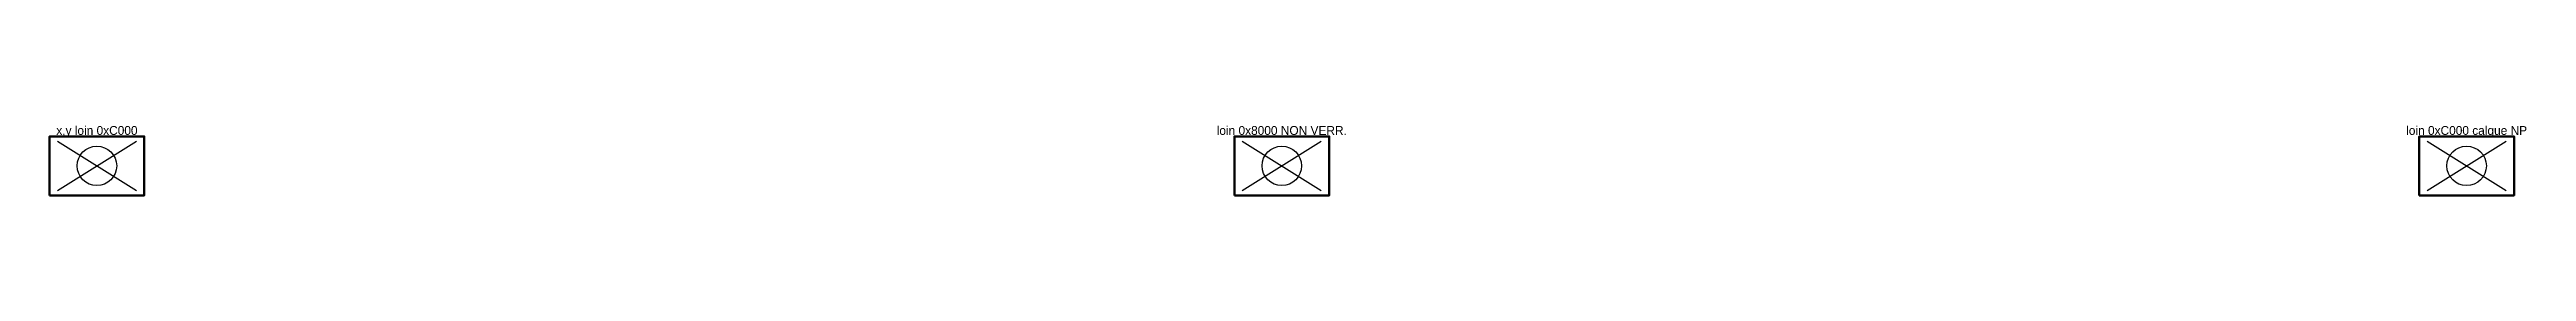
# Model space of a CAD drawing. Header units: inches. Extents: x -49 to 218461, y -528030 to 41.
# Drawn here: x 215952 to 218461, y -528030 to -527959 of the extents above.
import ezdxf
from ezdxf.enums import TextEntityAlignment as Align

# ---------------------------------------------------------------- set-up
doc = ezdxf.new("R2010")
doc.units = ezdxf.units.IN
doc.header["$MEASUREMENT"] = 0
doc.layers.add('MODELE', color=1, linetype='Continuous')

msp = doc.modelspace()

# ---------------------------------------------------------------- linework, layer by layer
at = {"layer": 'MODELE', "color": 3}
for p, q in [((215960, -528025), (216040, -527975)), ((215960, -527975), (216040, -528025))]:
    msp.add_line(p, q, dxfattribs=at)
at = {"layer": 'MODELE', "color": 5}
for p, q in [((217160, -528025), (217240, -527975)), ((217160, -527975), (217240, -528025))]:
    msp.add_line(p, q, dxfattribs=at)
at = {"layer": 'MODELE', "color": 6}
for p, q in [((218360, -528025), (218440, -527975)), ((218360, -527975), (218440, -528025))]:
    msp.add_line(p, q, dxfattribs=at)
at = {"layer": 'MODELE', "color": 3, "lineweight": 50}
msp.add_lwpolyline([(215952, -528030), (216048, -528030), (216048, -527970), (215952, -527970)], close=True, dxfattribs=at)
at = {"layer": 'MODELE', "color": 5, "lineweight": 50}
msp.add_lwpolyline([(217152, -528030), (217248, -528030), (217248, -527970), (217152, -527970)], close=True, dxfattribs=at)
at = {"layer": 'MODELE', "color": 6, "lineweight": 50}
msp.add_lwpolyline([(218352, -528030), (218448, -528030), (218448, -527970), (218352, -527970)], close=True, dxfattribs=at)
at = {"layer": 'MODELE', "color": 3}
msp.add_circle((216000, -528000), 20, dxfattribs=at)
at = {"layer": 'MODELE', "color": 5}
msp.add_circle((217200, -528000), 20, dxfattribs=at)
at = {"layer": 'MODELE', "color": 6}
msp.add_circle((218400, -528000), 20, dxfattribs=at)

# ---------------------------------------------------------------- texts
at = {"layer": 'MODELE', "color": 3}
msp.add_text('x,y loin 0xC000', height=9, dxfattribs=at).set_placement((216000, -527964), align=Align.MIDDLE_CENTER)
at = {"layer": 'MODELE', "color": 5}
msp.add_text('loin 0x8000 NON VERR.', height=9, dxfattribs=at).set_placement((217200, -527964), align=Align.MIDDLE_CENTER)
at = {"layer": 'MODELE', "color": 6}
msp.add_text('loin 0xC000 calque NP', height=9, dxfattribs=at).set_placement((218400, -527964), align=Align.MIDDLE_CENTER)

doc.saveas('drawing.dxf')
